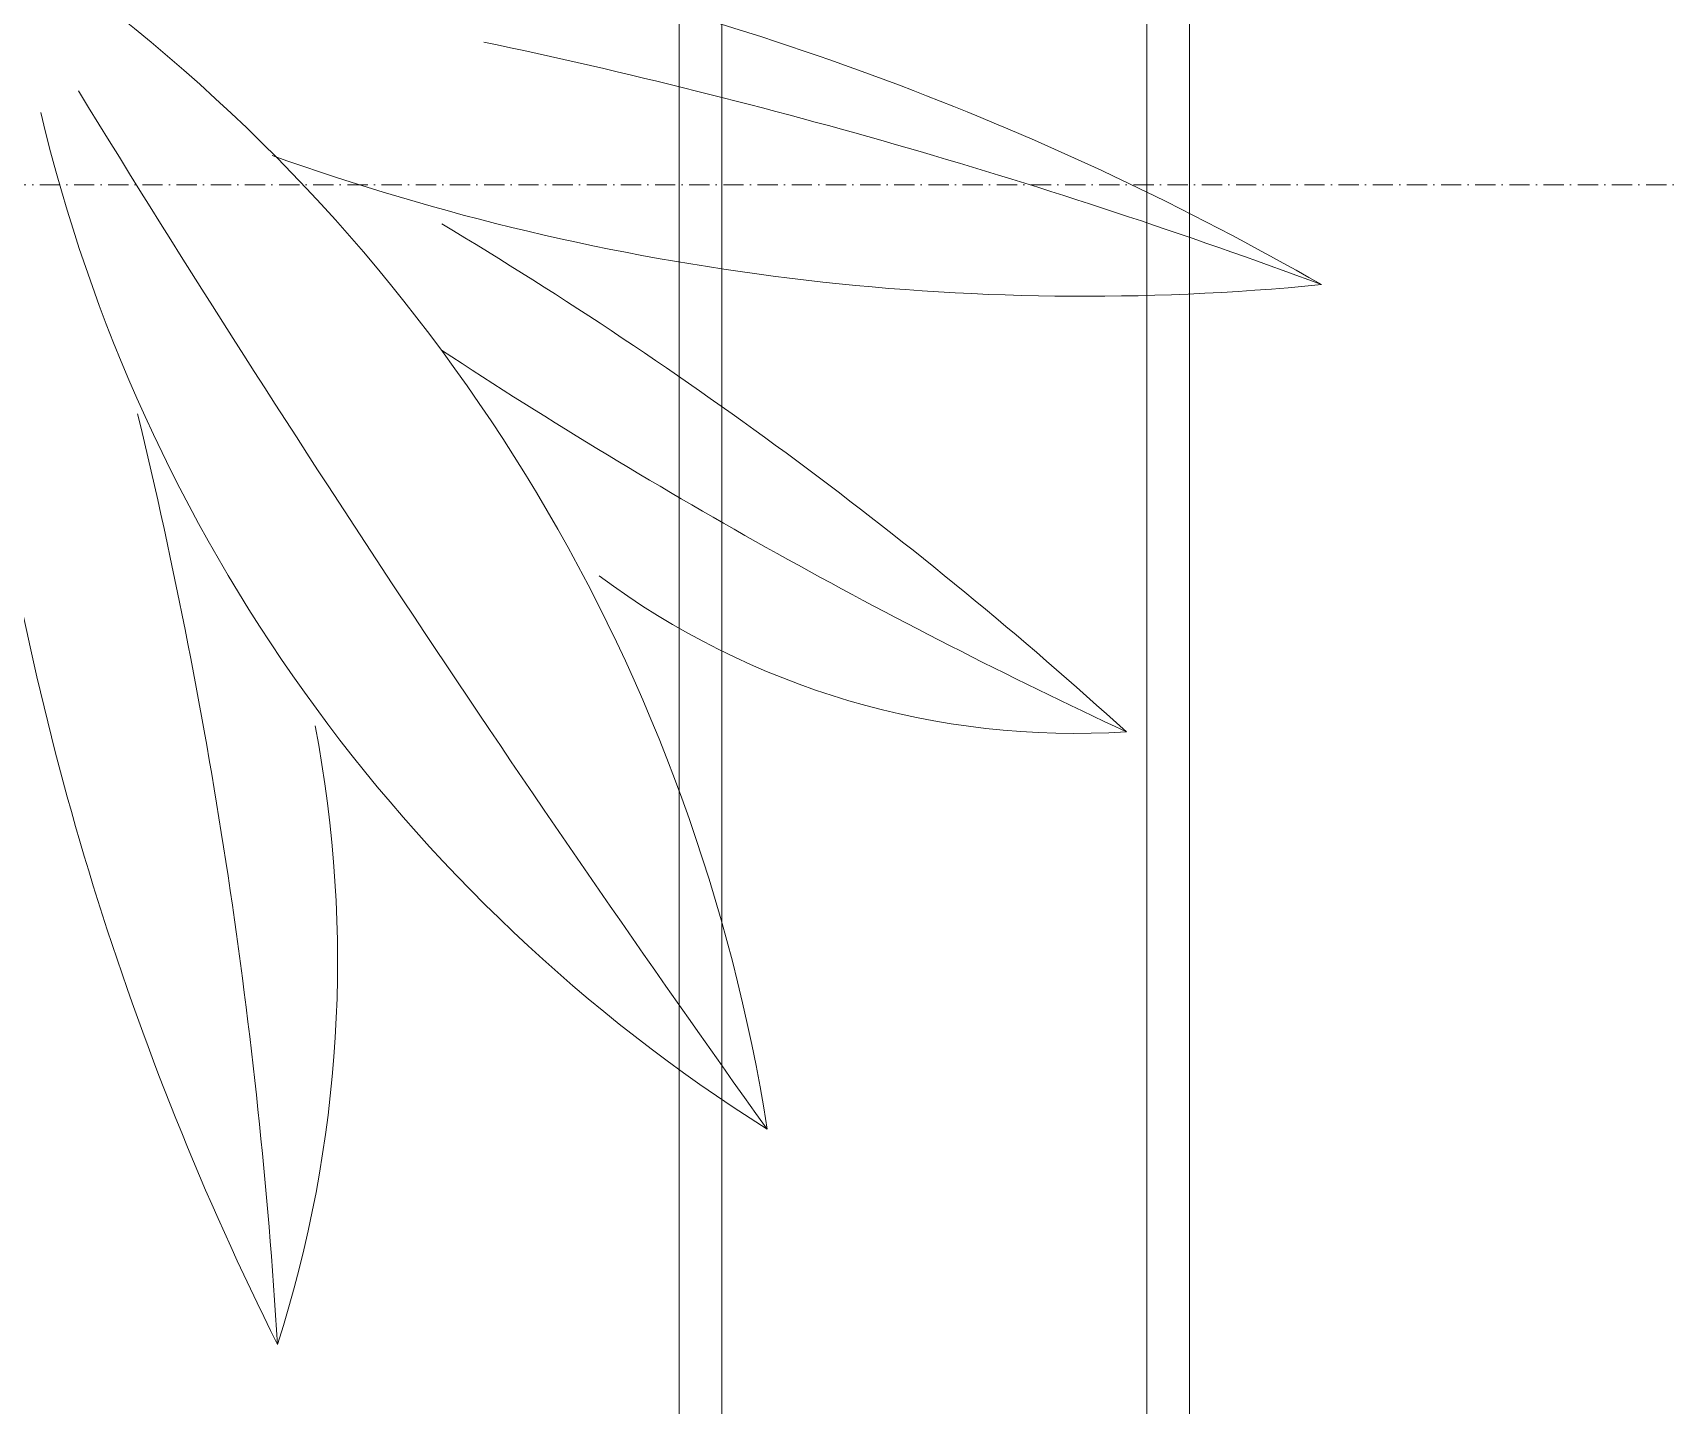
# Model space of a CAD drawing. Header units: millimetres. Extents: x 46079 to 131409, y 40831 to 60403.
# Drawn here: x 119731.3 to 120115.5, y 52357.5 to 52680.2 of the extents above; entities that cross this region are included whole.
import ezdxf

# ---------------------------------------------------------------- set-up
doc = ezdxf.new("R2010")
doc.units = ezdxf.units.MM
doc.linetypes.add('Dash Dot 3_16_', pattern=[7.9375, 4.7625, -1.5875, 0, -1.5875])
for name, color, linetype, lineweight in [('A-WALL', 113, 'Continuous', 18), ('G-ANNO-SYMB-1', 111, 'Dash Dot 3_16_', 18), ('G-IMPT', 8, 'Continuous', 18), ('L-PLNT', 71, 'Continuous', 18)]:
    doc.layers.add(name, color=color, linetype=linetype, lineweight=lineweight)

# ---------------------------------------------------------------- blocks, each defined once
blk = doc.blocks.new('CAY DUA VAN PHAT - CAY DUA VAN PHAT_dwg-2253781-TKCS_BỂ NƯỚC NGẦM - MẶT BẰNG NẮP BỂ')
at = {"layer": 'G-IMPT'}
for centre, radius, start, end in [((719.28, -637.76), 1417.71, 63.40929, 82.21971), ((594.66, -15.71), 778.16, 32.2613, 76.62972), ((-3577.96, -6349.72), 8299.95, 54.408023, 58.453572), ((1382.22, 1223.79), 834.25, 217.05305, 261.06763), ((1507.96, 3142.58), 2517.31, 256.40514, 266.49049), ((-274.88, 250.43), 1135.91, 354.36811, 19.65628), ((1173.75, 1190.33), 588.57, 259.15117, 287.81968), ((2056.69, 827.62), 1384.56, 191.63825, 209.82735), ((2568.48, 1594.88), 2029.53, 210.89916, 222.23434), ((-1244.63, -845.07), 2548.61, 24.96732, 33.2653), ((3456.52, 1105.47), 2774.75, 191.90827, 200.38503), ((691.37, 254.84), 375.22, 356.31182, 36.63775)]:
    blk.add_arc(centre, radius, start, end, dxfattribs=at)
blk = doc.blocks.new('CAY DUA VAN PHAT - CAY DUA VAN PHAT_dwg-V46-TKCS_BỂ NƯỚC NGẦM - MẶT BẰNG NẮP BỂ')
at = {"layer": 'G-IMPT'}
for centre, radius, start, end in [((719.28, -637.76), 1417.71, 63.40929, 82.21971), ((594.66, -15.71), 778.16, 32.2613, 76.62972), ((-3577.96, -6349.72), 8299.95, 54.408023, 58.453572), ((1382.22, 1223.79), 834.25, 217.05305, 261.06763), ((1507.96, 3142.58), 2517.31, 256.40514, 266.49049), ((-274.88, 250.43), 1135.91, 354.36811, 19.65628), ((1173.75, 1190.33), 588.57, 259.15117, 287.81968), ((2056.69, 827.62), 1384.56, 191.63825, 209.82735), ((2568.48, 1594.88), 2029.53, 210.89916, 222.23434), ((-1244.63, -845.07), 2548.61, 24.96732, 33.2653), ((3456.52, 1105.47), 2774.75, 191.90827, 200.38503), ((691.37, 254.84), 375.22, 356.31182, 36.63775)]:
    blk.add_arc(centre, radius, start, end, dxfattribs=at)
blk = doc.blocks.new('CAY DUA VAN PHAT - CAY DUA VAN PHAT-V47-TKCS_BỂ NƯỚC NGẦM - MẶT BẰNG NẮP BỂ')
at = {"extrusion": (0, 0, -1), "xscale": 0.5, "yscale": 0.5, "zscale": -0.5, "rotation": 180}
for name in ['CAY DUA VAN PHAT - CAY DUA VAN PHAT_dwg-2253781-TKCS_BỂ NƯỚC NGẦM - MẶT BẰNG NẮP BỂ', 'CAY DUA VAN PHAT - CAY DUA VAN PHAT_dwg-V46-TKCS_BỂ NƯỚC NGẦM - MẶT BẰNG NẮP BỂ']:
    blk.add_blockref(name, (151.82, 370.52), dxfattribs=at)

msp = doc.modelspace()

# ---------------------------------------------------------------- linework, layer by layer
at = {"layer": 'A-WALL'}
for p, q in [((119893.35, 50657.93), (119893.35, 55286.31)), ((119993.35, 55286.31), (119993.35, 50557.93)), ((119883.35, 50667.93), (119883.35, 55276.31)), ((120003.35, 55276.31), (120003.35, 50547.93))]:
    msp.add_line(p, q, dxfattribs=at)
at = {"layer": 'G-ANNO-SYMB-1'}
msp.add_line((105498.57, 52644.42), (130322.34, 52644.42), dxfattribs=at)

# ---------------------------------------------------------------- block references
at = {"layer": 'L-PLNT', "rotation": 270.0000000000003}
msp.add_blockref('CAY DUA VAN PHAT - CAY DUA VAN PHAT-V47-TKCS_BỂ NƯỚC NGẦM - MẶT BẰNG NẮP BỂ', (119733.35, 52896.94), dxfattribs=at)

doc.saveas('drawing.dxf')
